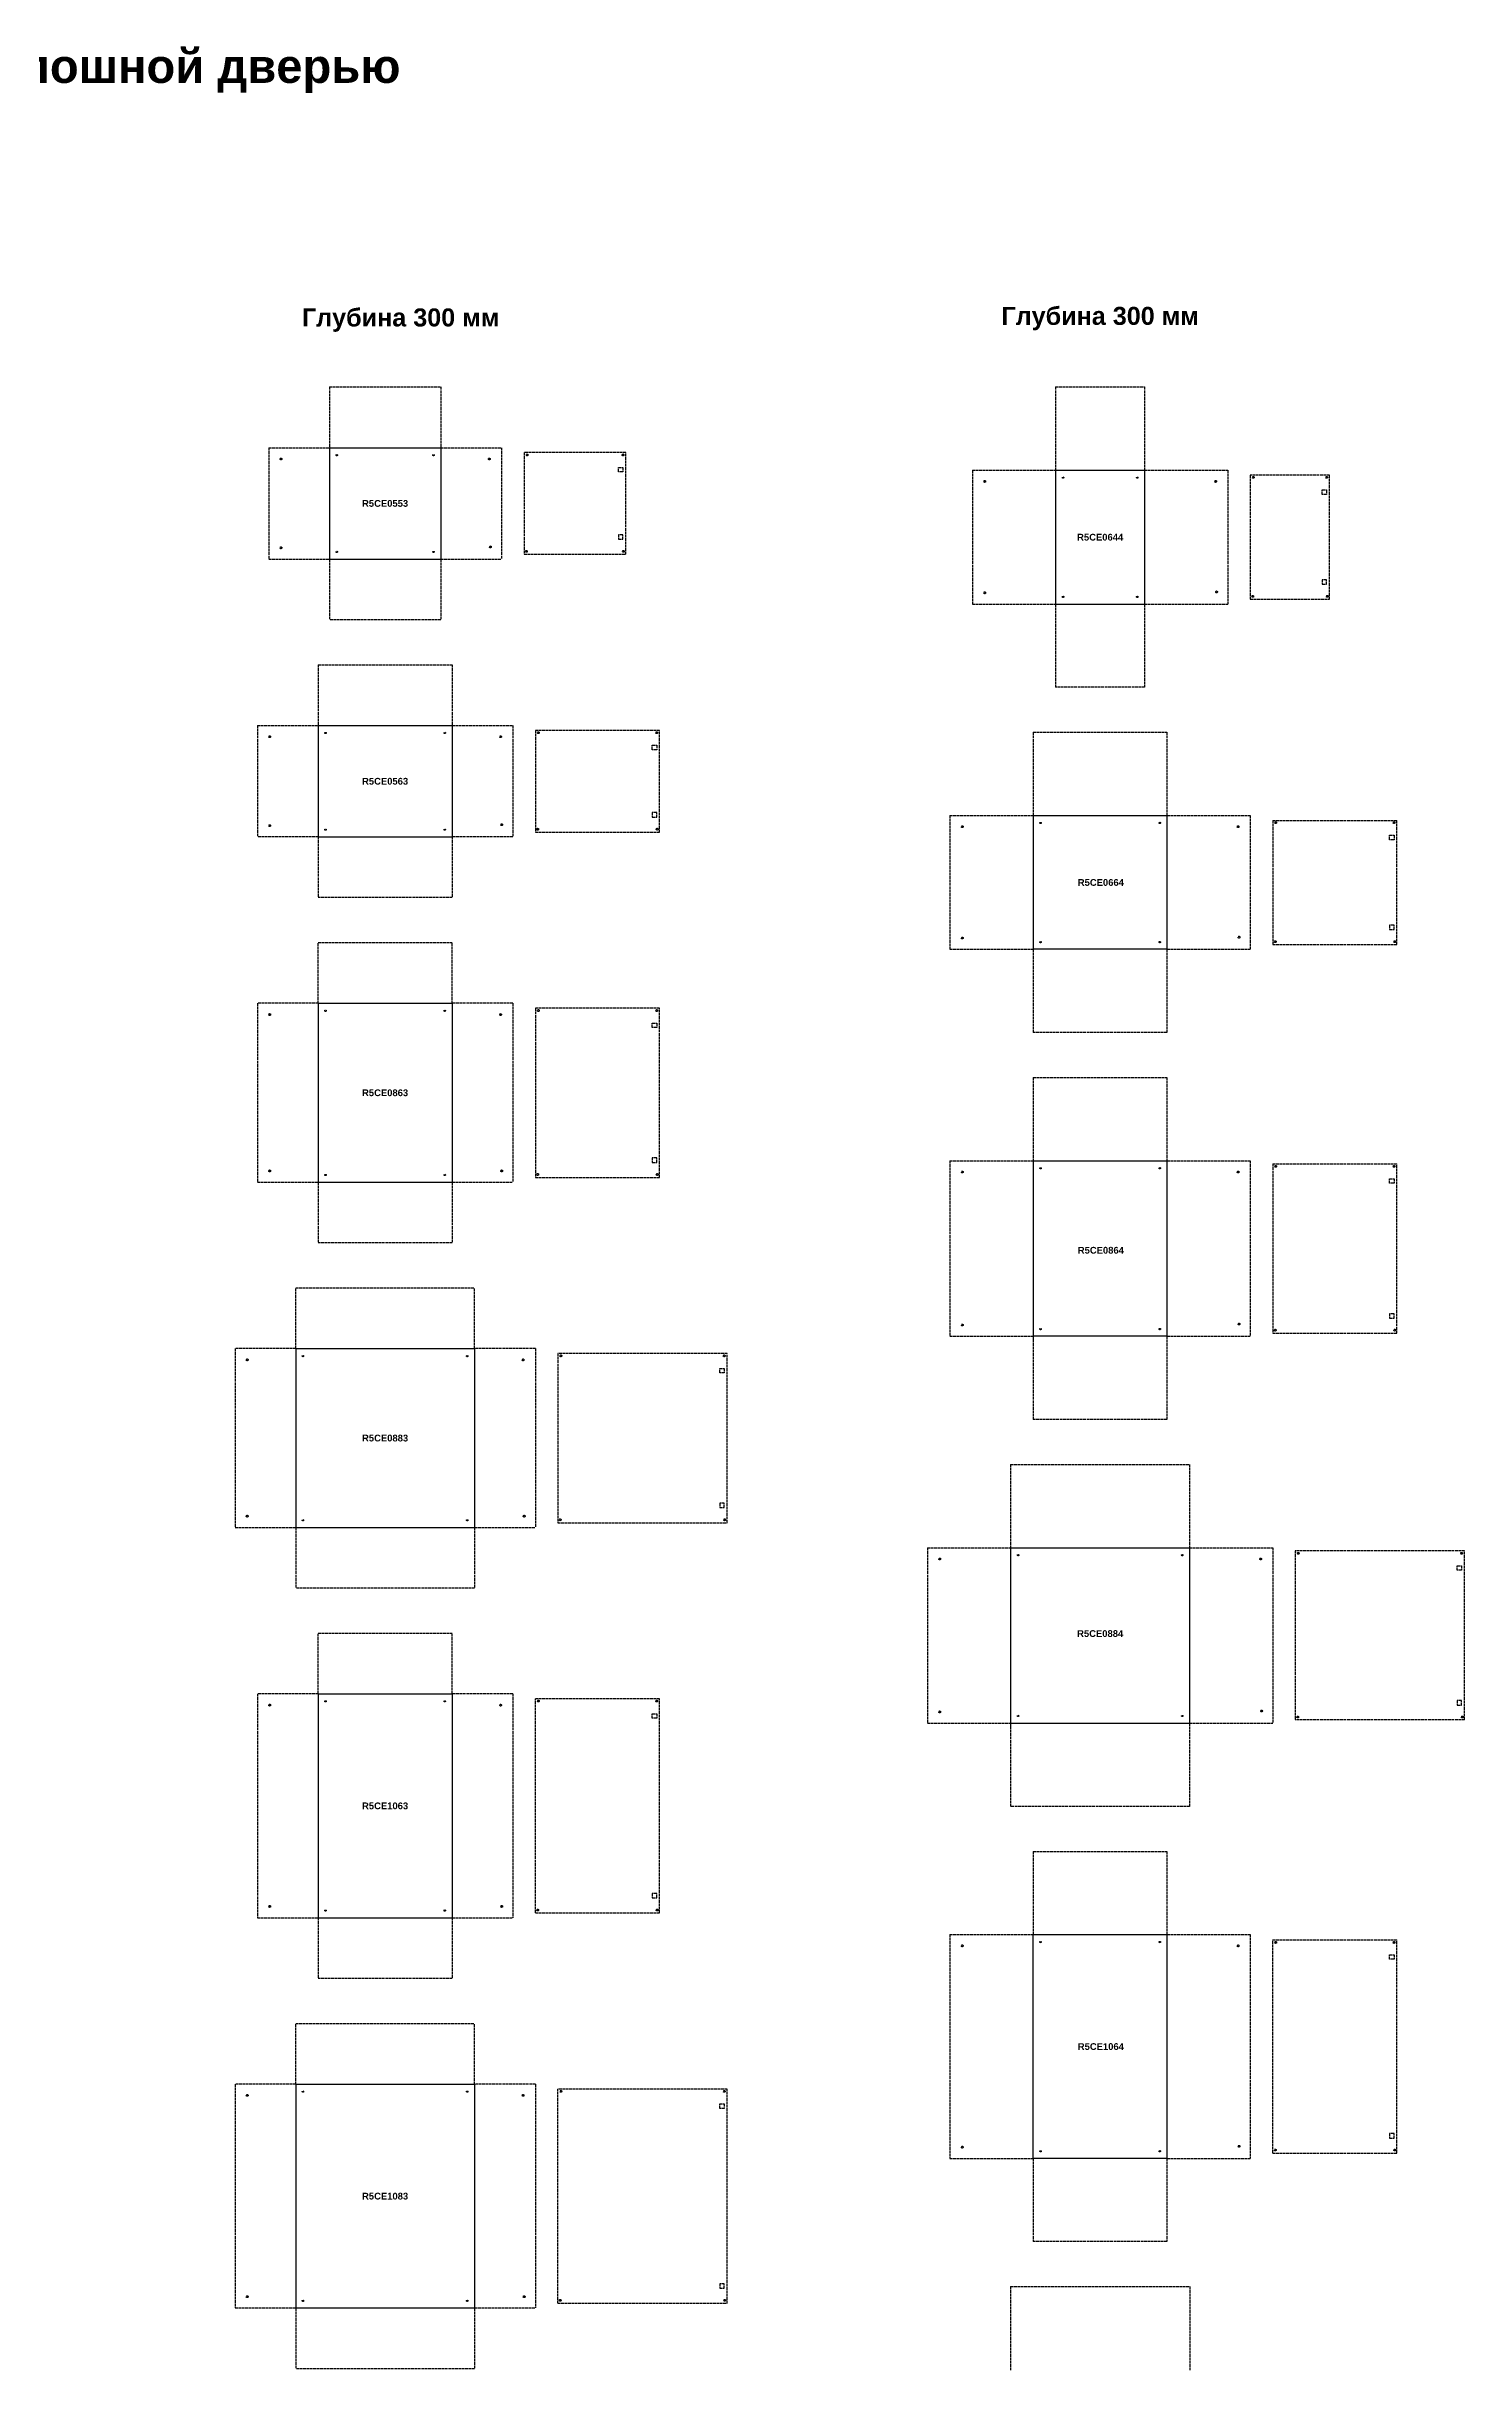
# Model space of a CAD drawing. Header units: millimetres. Extents: x 2534 to 26841, y -1711 to 16753.
# Drawn here: x 8836 to 15138, y 6425 to 16753 of the extents above; entities that cross this region are included whole.
import ezdxf

# ---------------------------------------------------------------- set-up
doc = ezdxf.new("R2010")
doc.units = ezdxf.units.MM
doc.linetypes.add('ACAD_ISO02W100', pattern=[15, 12, -3])
doc.styles.get("Standard").update_dxf_attribs({"font": 'arial.ttf'})

# ---------------------------------------------------------------- blocks, each defined once
blk = doc.blocks.new('A$C11C00261')
at = {"linetype": 'ACAD_ISO02W100', "lineweight": 30}
for p, q in [((0, 20), (20, 20)), ((0, 0), (0, 20)), ((20, 0), (0, 0)), ((20, 20), (20, 0))]:
    blk.add_line(p, q, dxfattribs=at)

msp = doc.modelspace()

# ---------------------------------------------------------------- linework, layer by layer
at = {"linetype": 'ACAD_ISO02W100', "lineweight": 30}
for p, q in [((10094, 15239), (10589, 15239)), ((10094, 15239), (10094, 14969)), ((10589, 15239), (10589, 14969)), ((13321, 15239), (13321, 14869)), ((13321, 15239), (13716, 15239)), ((13716, 15239), (13716, 14869)), ((9824, 14969), (9824, 14474)), ((9824, 14969), (10094, 14969)), ((10589, 14969), (10859, 14969)), ((10859, 14969), (10859, 14474)), ((11411, 14947), (10959, 14947)), ((10959, 14947), (10959, 14495)), ((11411, 14495), (11411, 14947)), ((12951, 14869), (12951, 14274)), ((12951, 14869), (13321, 14869)), ((13716, 14869), (14086, 14869)), ((14086, 14869), (14086, 14274)), ((14538, 14847), (14186, 14847)), ((14186, 14847), (14186, 14295)), ((14538, 14295), (14538, 14847)), ((9824, 14474), (10094, 14474)), ((10094, 14474), (10094, 14204)), ((10589, 14474), (10589, 14204)), ((10589, 14474), (10859, 14474)), ((10959, 14495), (11411, 14495)), ((12951, 14274), (13321, 14274)), ((13321, 14274), (13321, 13904)), ((13716, 14274), (14086, 14274)), ((13716, 14274), (13716, 13904)), ((14186, 14295), (14538, 14295)), ((10589, 14204), (10094, 14204)), ((10044, 14004), (10044, 13734)), ((10044, 14004), (10639, 14004)), ((10639, 14004), (10639, 13734)), ((13716, 13904), (13321, 13904)), ((9774, 13734), (9774, 13239)), ((9774, 13734), (10044, 13734)), ((10639, 13734), (10909, 13734)), ((10909, 13734), (10909, 13239)), ((11561, 13712), (11009, 13712)), ((11009, 13712), (11009, 13260)), ((11561, 13260), (11561, 13712)), ((13221, 13704), (13221, 13334)), ((13221, 13704), (13816, 13704)), ((13816, 13704), (13816, 13334)), ((12851, 13334), (12851, 12739)), ((12851, 13334), (13221, 13334)), ((13816, 13334), (14186, 13334)), ((14186, 13334), (14186, 12739)), ((10044, 13239), (9774, 13239)), ((10044, 13239), (10044, 12969)), ((10639, 13239), (10639, 12969)), ((10909, 13239), (10639, 13239)), ((11009, 13260), (11561, 13260)), ((14286, 13312), (14286, 12760)), ((14286, 13312), (14838, 13312)), ((14838, 12760), (14838, 13312)), ((10639, 12969), (10044, 12969)), ((10044, 12769), (10639, 12769)), ((10044, 12499), (10044, 12769)), ((10639, 12499), (10639, 12769)), ((12851, 12739), (13221, 12739)), ((13221, 12739), (13221, 12369)), ((13816, 12739), (14186, 12739)), ((13816, 12739), (13816, 12369)), ((14286, 12760), (14838, 12760)), ((9774, 12499), (9774, 11704)), ((10044, 12499), (9774, 12499)), ((10909, 12499), (10639, 12499)), ((10909, 12499), (10909, 11704)), ((11561, 12477), (11009, 12477)), ((11009, 12477), (11009, 11725)), ((11561, 11725), (11561, 12477)), ((13816, 12369), (13221, 12369)), ((13221, 12169), (13221, 11799)), ((13221, 12169), (13816, 12169)), ((13816, 12169), (13816, 11799)), ((12851, 11799), (12851, 11019)), ((12851, 11799), (13221, 11799)), ((13816, 11799), (14186, 11799)), ((14186, 11799), (14186, 11019)), ((14286, 11785), (14838, 11785)), ((14286, 11785), (14286, 11033)), ((14838, 11033), (14838, 11785)), ((9774, 11704), (10044, 11704)), ((10044, 11704), (10044, 11434)), ((10639, 11704), (10909, 11704)), ((10639, 11704), (10639, 11434)), ((11009, 11725), (11561, 11725)), ((10639, 11434), (10044, 11434)), ((9944, 11234), (10739, 11234)), ((9944, 10964), (9944, 11234)), ((10739, 10964), (10739, 11234)), ((9674, 10964), (9674, 10169)), ((9944, 10964), (9674, 10964)), ((11009, 10964), (10739, 10964)), ((11009, 10964), (11009, 10169)), ((12851, 11019), (13221, 11019)), ((13221, 11019), (13221, 10649)), ((13816, 11019), (14186, 11019)), ((13816, 11019), (13816, 10649)), ((14286, 11033), (14838, 11033)), ((11861, 10942), (11109, 10942)), ((11109, 10942), (11109, 10190)), ((11861, 10190), (11861, 10942)), ((13816, 10649), (13221, 10649)), ((13121, 10449), (13121, 10079)), ((13121, 10449), (13916, 10449)), ((13916, 10449), (13916, 10079)), ((9674, 10169), (9944, 10169)), ((9944, 10169), (9944, 9899)), ((10739, 10169), (11009, 10169)), ((10739, 10169), (10739, 9899)), ((11109, 10190), (11861, 10190)), ((12751, 10079), (12751, 9299)), ((12751, 10079), (13121, 10079)), ((13916, 10079), (14286, 10079)), ((14286, 10079), (14286, 9299)), ((14386, 10065), (14386, 9313)), ((15138, 10065), (14386, 10065)), ((15138, 9313), (15138, 10065)), ((10739, 9899), (9944, 9899)), ((10044, 9699), (10639, 9699)), ((10044, 9429), (10044, 9699)), ((10639, 9429), (10639, 9699)), ((9774, 9429), (9774, 8434)), ((10044, 9429), (9774, 9429)), ((10909, 9429), (10639, 9429)), ((10909, 9429), (10909, 8434)), ((11561, 9407), (11009, 9407)), ((11009, 8455), (11009, 9407)), ((11561, 8455), (11561, 9407)), ((12751, 9299), (13121, 9299)), ((13121, 9299), (13121, 8929)), ((13916, 9299), (14286, 9299)), ((13916, 9299), (13916, 8929)), ((15138, 9313), (14386, 9313)), ((13916, 8929), (13121, 8929)), ((13221, 8729), (13221, 8359)), ((13221, 8729), (13816, 8729)), ((13816, 8729), (13816, 8359)), ((9774, 8434), (10044, 8434)), ((10044, 8434), (10044, 8164)), ((10639, 8434), (10909, 8434)), ((10639, 8434), (10639, 8164)), ((11009, 8455), (11561, 8455)), ((12851, 8359), (12851, 7364)), ((12851, 8359), (13221, 8359)), ((13816, 8359), (14186, 8359)), ((14186, 8359), (14186, 7364)), ((14286, 8335), (14838, 8335)), ((14286, 7388), (14286, 8335)), ((14838, 7388), (14838, 8335)), ((10639, 8164), (10044, 8164)), ((9944, 7964), (10739, 7964)), ((9944, 7694), (9944, 7964)), ((10739, 7694), (10739, 7964)), ((9674, 7694), (9674, 6699)), ((9944, 7694), (9674, 7694)), ((11009, 7694), (10739, 7694)), ((11009, 7694), (11009, 6699)), ((11861, 7672), (11109, 7672)), ((11109, 6720), (11109, 7672)), ((11861, 6720), (11861, 7672)), ((12851, 7364), (13221, 7364)), ((13221, 7364), (13221, 6994)), ((13816, 7364), (14186, 7364)), ((13816, 7364), (13816, 6994)), ((14286, 7388), (14838, 7388)), ((13816, 6994), (13221, 6994)), ((11109, 6720), (11861, 6720)), ((13121, 6794), (13121, 6422)), ((13121, 6794), (13917, 6794)), ((13917, 6794), (13917, 6422)), ((9674, 6699), (9944, 6699)), ((9944, 6699), (9944, 6429)), ((10739, 6699), (11009, 6699)), ((10739, 6699), (10739, 6429)), ((10739, 6429), (9944, 6429))]:
    msp.add_line(p, q, dxfattribs=at)
at = {"lineweight": 30}
for p, q in [((10094, 14969), (10589, 14969)), ((10094, 14969), (10094, 14474)), ((10589, 14969), (10589, 14474)), ((13321, 14869), (13716, 14869)), ((13321, 14869), (13321, 14274)), ((13716, 14869), (13716, 14274)), ((10094, 14474), (10589, 14474)), ((13321, 14274), (13716, 14274)), ((10044, 13734), (10639, 13734)), ((10044, 13734), (10044, 13239)), ((10639, 13734), (10639, 13239)), ((13221, 13334), (13816, 13334)), ((13221, 13334), (13221, 12739)), ((13816, 13334), (13816, 12739)), ((10044, 13239), (10639, 13239)), ((13816, 12739), (13221, 12739)), ((10044, 12499), (10639, 12499)), ((10044, 12499), (10044, 11704)), ((10639, 12499), (10639, 11704)), ((13221, 11799), (13816, 11799)), ((13221, 11799), (13221, 11004)), ((13816, 11799), (13816, 11019)), ((10044, 11704), (10639, 11704)), ((9944, 10964), (10739, 10964)), ((9944, 10964), (9944, 10169)), ((10739, 10964), (10739, 10169)), ((13816, 11019), (13221, 11019)), ((9944, 10169), (10739, 10169)), ((13121, 10079), (13916, 10079)), ((13121, 10079), (13121, 9284)), ((13916, 10079), (13916, 9299)), ((10044, 9429), (10639, 9429)), ((10044, 9429), (10044, 8434)), ((10639, 9429), (10639, 8434)), ((13121, 9299), (13916, 9299)), ((10044, 8434), (10639, 8434)), ((13221, 8359), (13816, 8359)), ((13221, 7364), (13221, 8359)), ((13816, 8359), (13816, 7364)), ((9944, 7694), (10739, 7694)), ((9944, 7694), (9944, 6699)), ((10739, 7694), (10739, 6699)), ((13816, 7364), (13221, 7364)), ((9944, 6699), (10739, 6699))]:
    msp.add_line(p, q, dxfattribs=at)
at = {"linetype": 'ACAD_ISO02W100', "lineweight": 30}
for centre, radius in [((9878, 14919), 4), ((10126, 14936), 3), ((10556, 14936), 3), ((10804, 14919), 4), ((10972, 14937), 4), ((11398, 14937), 4), ((13006, 14819), 4), ((13354, 14836), 3), ((13684, 14836), 3), ((14032, 14819), 4), ((14199, 14837), 4), ((14525, 14837), 4), ((9878, 14524), 4), ((10126, 14506), 3), ((10556, 14506), 3), ((10809, 14528), 4), ((10969, 14508), 4), ((11400, 14508), 4), ((13006, 14324), 4), ((13354, 14306), 3), ((13684, 14306), 3), ((14036, 14328), 4), ((14197, 14308), 4), ((14528, 14308), 4), ((9828, 13684), 4), ((10076, 13701), 3), ((10606, 13701), 3), ((10854, 13684), 4), ((11022, 13702), 4), ((11548, 13702), 4), ((9828, 13289), 4), ((10076, 13271), 3), ((10606, 13271), 3), ((10859, 13293), 4), ((11019, 13273), 4), ((11550, 13273), 4), ((12906, 13284), 4), ((13254, 13301), 3), ((13784, 13301), 3), ((14132, 13284), 4), ((14299, 13302), 4), ((14825, 13302), 4), ((12906, 12789), 4), ((13254, 12771), 3), ((13784, 12771), 3), ((14136, 12793), 4), ((14297, 12773), 4), ((14828, 12773), 4), ((9828, 12449), 4), ((10076, 12466), 3), ((10606, 12466), 3), ((10854, 12449), 4), ((11022, 12467), 4), ((11548, 12467), 4), ((14299, 11774), 4), ((14825, 11774), 4), ((9828, 11754), 4), ((10076, 11736), 3), ((10606, 11736), 3), ((10859, 11754), 4), ((11019, 11738), 4), ((11550, 11738), 4), ((12906, 11749), 4), ((13254, 11766), 3), ((13784, 11766), 3), ((14132, 11749), 4), ((12906, 11069), 4), ((13254, 11051), 3), ((13784, 11051), 3), ((14136, 11073), 4), ((14297, 11046), 4), ((14828, 11046), 4), ((9728, 10914), 4), ((9976, 10931), 3), ((10706, 10931), 3), ((10954, 10914), 4), ((11122, 10932), 4), ((11848, 10932), 4), ((9728, 10219), 4), ((9976, 10201), 3), ((10706, 10201), 3), ((10959, 10219), 4), ((11119, 10203), 4), ((11850, 10203), 4), ((12806, 10029), 4), ((13154, 10046), 3), ((13884, 10046), 3), ((14232, 10029), 4), ((14399, 10054), 4), ((15125, 10054), 4), ((10076, 9396), 3), ((10606, 9396), 3), ((11022, 9397), 4), ((11548, 9397), 4), ((9828, 9379), 4), ((10854, 9379), 4), ((12806, 9349), 4), ((13154, 9331), 3), ((13884, 9331), 3), ((14236, 9353), 4), ((14397, 9326), 4), ((15128, 9326), 4), ((9828, 8484), 4), ((10076, 8466), 3), ((10606, 8466), 3), ((10859, 8484), 4), ((11019, 8468), 4), ((11550, 8468), 4), ((12906, 8309), 4), ((13254, 8326), 3), ((13784, 8326), 3), ((14132, 8309), 4), ((14299, 8324), 4), ((14825, 8324), 4), ((9728, 7644), 4), ((9976, 7661), 3), ((10706, 7661), 3), ((10954, 7644), 4), ((11122, 7662), 4), ((11848, 7662), 4), ((12906, 7414), 4), ((13254, 7396), 3), ((13784, 7396), 3), ((14136, 7418), 4), ((14297, 7401), 4), ((14828, 7401), 4), ((9728, 6749), 4), ((9976, 6731), 3), ((10706, 6731), 3), ((10959, 6749), 4), ((11119, 6733), 4), ((11850, 6733), 4)]:
    msp.add_circle(centre, radius, dxfattribs=at)

# ---------------------------------------------------------------- block references
for p in [(11378, 14861), (14505, 14761), (11528, 13626), (14805, 13226), (11528, 12391), (14805, 11699), (11828, 10856), (15105, 9979), (11528, 9321), (14805, 8249), (11828, 7586)]:
    msp.add_blockref('A$C11C00261', p, dxfattribs=at)
at = {"linetype": 'ACAD_ISO02W100', "lineweight": 30, "xscale": -1, "rotation": 180}
for p in [(11378, 14582), (14505, 14382), (11528, 13347), (14805, 12847), (11528, 11812), (14805, 11119), (11828, 10277), (15105, 9399), (11528, 8542), (14805, 7474), (11828, 6807)]:
    msp.add_blockref('A$C11C00261', p, dxfattribs=at)

# ---------------------------------------------------------------- texts
at = {"attachment_point": 5}
for s, width, insert, char_height in [('{\\fArial|b1|i0|c204|p34;Навесные шкафы CE со сплошной дверью}', 4820.6, (8153, 16643), 150), ('{\\fArial|b1|i0|c204|p34;Глубина 300 мм}', 889.28, (13519, 15543), 80), ('{\\fArial|b1|i0|c204|p34;Глубина 300 мм}', 889.28, (10410, 15536), 80)]:
    msp.add_mtext_dynamic_manual_height_columns(s, width=width, gutter_width=12.5, heights=[0], dxfattribs=dict(at, insert=insert, char_height=char_height))
at = {"linetype": 'ACAD_ISO02W100', "char_height": 30, "attachment_point": 5}
for s, heights, insert in [('{\\f@Arial Unicode MS|b1|i0|c204|p34;R5\\f@Arial Unicode MS|b1|i0|c0|p34;CE\\f@Arial Unicode MS|b1|i0|c204|p34;0553}', [0], (10341, 14721)), ('{\\f@Arial Unicode MS|b1|i0|c204|p34;R5\\f@Arial Unicode MS|b1|i0|c0|p34;CE\\f@Arial Unicode MS|b1|i0|c204|p34;0644}', [0], (13519, 14571)), ('{\\f@Arial Unicode MS|b1|i0|c204|p34;R5\\f@Arial Unicode MS|b1|i0|c0|p34;CE\\f@Arial Unicode MS|b1|i0|c204|p34;0563}', [0], (10341, 13486)), ('{\\f@Arial Unicode MS|b1|i0|c204|p34;R5\\f@Arial Unicode MS|b1|i0|c0|p34;CE\\f@Arial Unicode MS|b1|i0|c204|p34;0664}', [0], (13522, 13036)), ('{\\f@Arial Unicode MS|b1|i0|c204|p34;R5\\f@Arial Unicode MS|b1|i0|c0|p34;CE\\f@Arial Unicode MS|b1|i0|c204|p34;0863}', [0], (10341, 12101)), ('{\\f@Arial Unicode MS|b1|i0|c204|p34;R5\\f@Arial Unicode MS|b1|i0|c0|p34;CE\\f@Arial Unicode MS|b1|i0|c204|p34;0864}', [116], (13522, 11401)), ('{\\f@Arial Unicode MS|b1|i0|c204|p34;R5\\f@Arial Unicode MS|b1|i0|c0|p34;CE\\f@Arial Unicode MS|b1|i0|c204|p34;0883}', [0], (10341, 10566)), ('{\\f@Arial Unicode MS|b1|i0|c204|p34;R5\\f@Arial Unicode MS|b1|i0|c0|p34;CE\\f@Arial Unicode MS|b1|i0|c204|p34;0884}', [116], (13519, 9697)), ('{\\f@Arial Unicode MS|b1|i0|c204|p34;R5\\f@Arial Unicode MS|b1|i0|c0|p34;CE\\f@Arial Unicode MS|b1|i0|c204|p34;1063}', [0], (10341, 8931)), ('{\\f@Arial Unicode MS|b1|i0|c204|p34;R5\\f@Arial Unicode MS|b1|i0|c0|p34;CE\\f@Arial Unicode MS|b1|i0|c204|p34;1064}', [116], (13522, 7861)), ('{\\f@Arial Unicode MS|b1|i0|c204|p34;R5\\f@Arial Unicode MS|b1|i0|c0|p34;CE\\f@Arial Unicode MS|b1|i0|c204|p34;1083}', [0], (10341, 7196))]:
    msp.add_mtext_dynamic_manual_height_columns(s, width=205.92, gutter_width=12.5, heights=heights, dxfattribs=dict(at, insert=insert))

doc.saveas('drawing.dxf')
